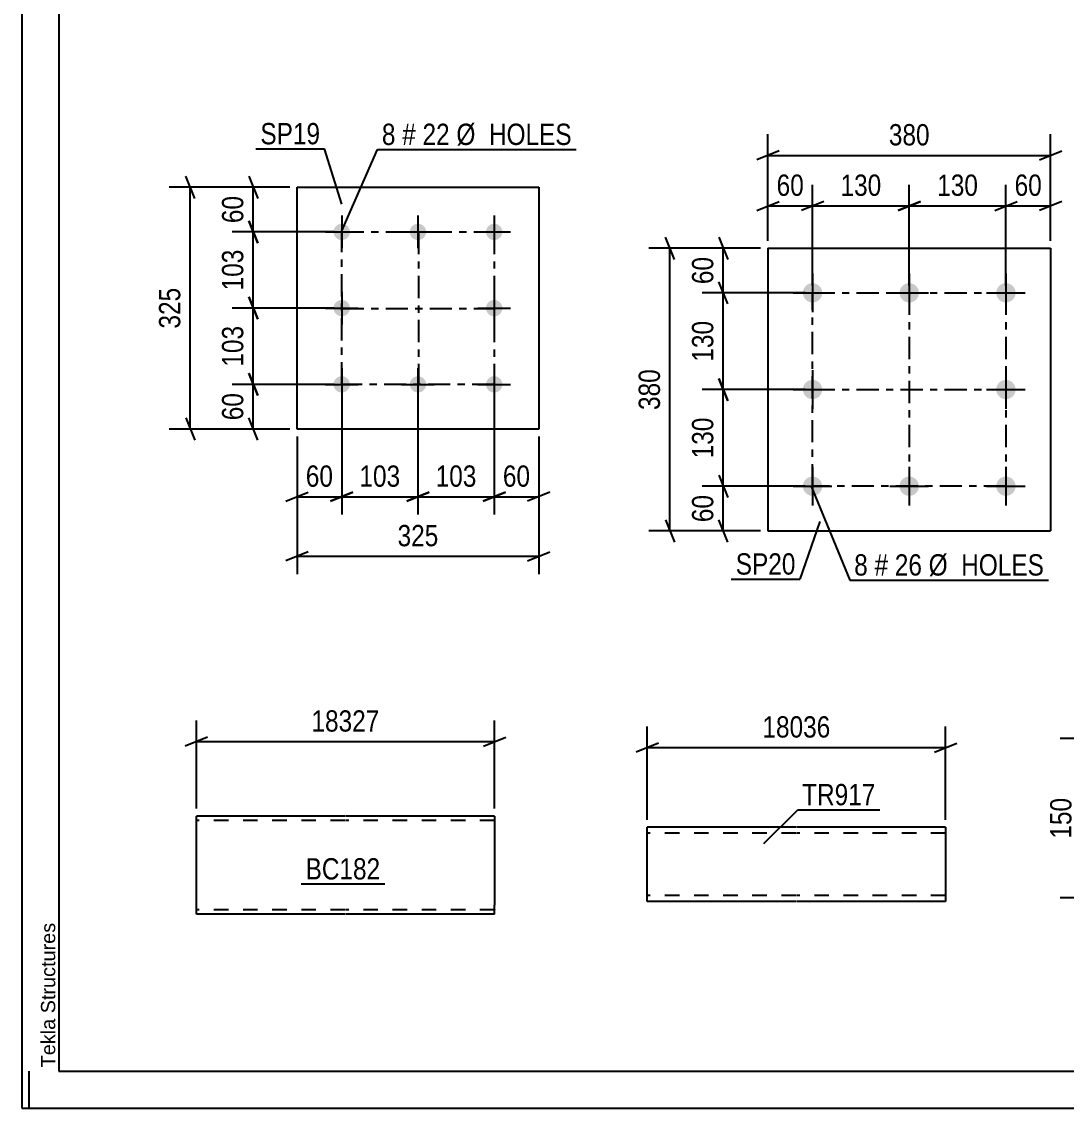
# Model space of a CAD drawing. Header units: millimetres. Extents: x 0 to 841, y 0 to 594.
# Drawn here: x 0 to 140.5, y 0 to 146.1 of the extents above; entities that cross this region are included whole.
import ezdxf

# ---------------------------------------------------------------- set-up
doc = ezdxf.new("R2010")
doc.units = ezdxf.units.MM
doc.linetypes.add('DXK_LINE_DOT2', pattern=[3.9198, 1.9599, -1.9599])
doc.linetypes.add('DXK_LINE_DOT3', pattern=[5.9187, 2.979, -0.9799, 0.9799, -0.9799])
doc.styles.add('Arial', font='ARIAL.TTF', dxfattribs={"height": 0.2})
doc.styles.add('Arial Narrow', font='ARIALN.TTF', dxfattribs={"height": 0.2})

# ---------------------------------------------------------------- blocks, each defined once
blk = doc.blocks.new('Unknown-814735391-1133')
at = {"color": 5, "linetype": 'Continuous'}
for p, q in [((0, 594), (0, 0)), ((5, 589), (5, 5)), ((1, 0), (1, 5)), ((5, 5), (836, 5)), ((0, 0), (841, 0))]:
    blk.add_line(p, q, dxfattribs=at)
at = {"color": 174, "linetype": 'Continuous', "style": 'Arial'}
blk.add_text('Tekla Structures', height=1.9102, rotation=90, dxfattribs=at).set_placement((4.5, 5.5))
blk = doc.blocks.new('Bolt-814735391-2282 - 2220')
at = {"linetype": 'Continuous'}
for points in [[(106.34, 110.93, -1), (106.34, 108.33, -1)], [(119.34, 110.93, -1), (119.34, 108.33, -1)], [(132.34, 110.93, -1), (132.34, 108.33, -1)], [(106.34, 97.93, -1), (106.34, 95.33, -1)], [(132.34, 97.93, -1), (132.34, 95.33, -1)], [(106.34, 84.93, -1), (106.34, 82.33, -1)], [(119.34, 84.93, -1), (119.34, 82.33, -1)], [(132.34, 84.93, -1), (132.34, 82.33, -1)]]:
    blk.add_hatch(color=1, dxfattribs=at).paths.add_polyline_path(points)
at = {"color": 1, "linetype": 'Continuous'}
for p, q in [((106.34, 112.23), (106.34, 107.03)), ((119.34, 112.23), (119.34, 107.03)), ((132.34, 112.23), (132.34, 107.03)), ((103.74, 109.63), (108.94, 109.63)), ((116.74, 109.63), (121.94, 109.63)), ((129.74, 109.63), (134.94, 109.63)), ((106.34, 99.23), (106.34, 94.03)), ((132.34, 99.23), (132.34, 94.03)), ((103.74, 96.63), (108.94, 96.63)), ((129.74, 96.63), (134.94, 96.63)), ((106.34, 86.23), (106.34, 81.03)), ((119.34, 86.23), (119.34, 81.03)), ((132.34, 86.23), (132.34, 81.03)), ((103.74, 83.63), (108.94, 83.63)), ((116.74, 83.63), (121.94, 83.63)), ((129.74, 83.63), (134.94, 83.63))]:
    blk.add_line(p, q, dxfattribs=at)
blk = doc.blocks.new('Part-814735391-2297 - 2220')
at = {"color": 2, "linetype": 'Continuous'}
for p, q in [((100.34, 115.63), (100.34, 77.63)), ((100.34, 115.63), (138.34, 115.63)), ((138.34, 115.63), (138.34, 77.63)), ((100.34, 77.63), (138.34, 77.63))]:
    blk.add_line(p, q, dxfattribs=at)
blk = doc.blocks.new('Bolt-814735391-2518 - 2484')
at = {"linetype": 'Continuous'}
for points in [[(43.03, 118.92, -1), (43.03, 116.72, -1)], [(53.28, 118.92, -1), (53.28, 116.72, -1)], [(63.53, 118.92, -1), (63.53, 116.72, -1)], [(43.03, 108.67, -1), (43.03, 106.47, -1)], [(63.53, 108.67, -1), (63.53, 106.47, -1)], [(43.03, 98.42, -1), (43.03, 96.22, -1)], [(53.28, 98.42, -1), (53.28, 96.22, -1)], [(63.53, 98.42, -1), (63.53, 96.22, -1)]]:
    blk.add_hatch(color=1, dxfattribs=at).paths.add_polyline_path(points)
at = {"color": 1, "linetype": 'Continuous'}
for p, q in [((43.03, 120.02), (43.03, 115.62)), ((53.28, 120.02), (53.28, 115.62)), ((63.53, 120.02), (63.53, 115.62)), ((40.83, 117.82), (45.23, 117.82)), ((51.08, 117.82), (55.48, 117.82)), ((61.33, 117.82), (65.73, 117.82)), ((43.03, 109.77), (43.03, 105.37)), ((63.53, 109.77), (63.53, 105.37)), ((40.83, 107.57), (45.23, 107.57)), ((61.33, 107.57), (65.73, 107.57)), ((43.03, 99.52), (43.03, 95.12)), ((53.28, 99.52), (53.28, 95.12)), ((63.53, 99.52), (63.53, 95.12)), ((40.83, 97.32), (45.23, 97.32)), ((51.08, 97.32), (55.48, 97.32)), ((61.33, 97.32), (65.73, 97.32))]:
    blk.add_line(p, q, dxfattribs=at)
blk = doc.blocks.new('Part-814735391-2523 - 2484')
at = {"color": 2, "linetype": 'Continuous'}
for p, q in [((37.03, 91.32), (37.03, 123.82)), ((37.03, 123.82), (69.53, 123.82)), ((69.53, 123.82), (69.53, 91.32)), ((69.53, 91.32), (37.03, 91.32))]:
    blk.add_line(p, q, dxfattribs=at)
blk = doc.blocks.new('Part-814735391-1988 - 1982')
at = {"color": 2, "linetype": 'Continuous'}
for p, q in [((43.48, 39.29), (23.48, 39.29)), ((23.48, 27.29), (23.48, 39.29)), ((63.58, 39.29), (43.58, 39.29)), ((63.58, 39.29), (63.58, 27.29)), ((23.48, 26.44), (23.48, 27.29)), ((23.48, 26.18), (23.48, 26.44)), ((63.58, 26.09), (63.58, 27.29)), ((23.48, 26.09), (23.48, 26.18)), ((43.48, 26.09), (23.48, 26.09)), ((63.58, 26.09), (43.58, 26.09))]:
    blk.add_line(p, q, dxfattribs=at)
at = {"color": 7, "linetype": 'DXK_LINE_DOT2'}
for p, q in [((43.48, 38.69), (23.48, 38.69)), ((63.58, 38.69), (43.58, 38.69)), ((23.48, 26.74), (23.48, 27.29)), ((23.48, 26.69), (23.48, 26.74)), ((23.48, 26.44), (23.48, 26.74)), ((43.48, 26.69), (23.48, 26.69)), ((63.58, 26.69), (43.58, 26.69)), ((63.58, 26.69), (63.58, 27.06)), ((63.58, 26.74), (63.58, 26.69))]:
    blk.add_line(p, q, dxfattribs=at)
blk = doc.blocks.new('Part-814735391-6387 - 6380')
at = {"color": 2, "linetype": 'Continuous'}
for p, q in [((104.12, 37.79), (84.12, 37.79)), ((84.12, 29.39), (84.12, 37.79)), ((124.22, 37.79), (104.22, 37.79)), ((124.22, 37.79), (124.22, 27.79)), ((84.12, 27.79), (84.12, 29.39)), ((104.12, 27.79), (84.12, 27.79)), ((124.22, 27.79), (104.22, 27.79))]:
    blk.add_line(p, q, dxfattribs=at)
at = {"color": 7, "linetype": 'DXK_LINE_DOT2'}
for p, q in [((104.12, 36.99), (84.12, 36.99)), ((124.22, 36.99), (104.22, 36.99)), ((84.12, 27.91), (84.12, 29.39)), ((84.12, 28.59), (84.12, 28.65)), ((104.12, 28.59), (84.12, 28.59)), ((124.22, 28.59), (104.22, 28.59)), ((124.22, 28.59), (124.22, 28.65))]:
    blk.add_line(p, q, dxfattribs=at)
blk = doc.blocks.new('Rectangle-814735391-2384 - 2220')
at = {"color": 1, "linetype": 'DXK_LINE_DOT3'}
blk.add_lwpolyline([(106.34, 109.63), (132.34, 109.63), (132.34, 83.63), (106.34, 83.63), (106.34, 109.63)], close=True, dxfattribs=at)
blk = doc.blocks.new('Rectangle-814735391-2610 - 2484')
at = {"color": 1, "linetype": 'DXK_LINE_DOT3'}
blk.add_lwpolyline([(43.03, 117.82), (63.53, 117.82), (63.53, 97.32), (43.03, 97.32), (43.03, 117.82)], close=True, dxfattribs=at)
blk = doc.blocks.new('Line-814735391-2370 - 2220')
at = {"color": 1, "linetype": 'DXK_LINE_DOT3'}
blk.add_line((119.34, 109.63), (119.34, 83.63), dxfattribs=at)
blk = doc.blocks.new('Line-814735391-2596 - 2484')
at = {"color": 1, "linetype": 'DXK_LINE_DOT3'}
blk.add_line((53.33, 117.82), (53.33, 97.32), dxfattribs=at)
blk = doc.blocks.new('Line-814735391-2377 - 2220')
at = {"color": 1, "linetype": 'DXK_LINE_DOT3'}
blk.add_line((106.34, 96.63), (132.34, 96.63), dxfattribs=at)
blk = doc.blocks.new('Line-814735391-2603 - 2484')
at = {"color": 1, "linetype": 'DXK_LINE_DOT3'}
blk.add_line((43.03, 107.52), (63.53, 107.52), dxfattribs=at)
blk = doc.blocks.new('StraightDimension-814735391-2350 - 2220')
at = {"color": 7, "linetype": 'Continuous'}
for p, q in [((93.74, 85.13), (94.94, 82.13)), ((105.34, 83.63), (91.49, 83.63)), ((94.34, 77.63), (94.34, 83.63)), ((94.94, 76.13), (93.74, 79.13)), ((99.34, 77.63), (91.49, 77.63))]:
    blk.add_line(p, q, dxfattribs=at)
at = {"color": 0}
blk.add_wipeout([(93.59, 83.05), (89.39, 83.05), (89.39, 78.2), (93.59, 78.2)], dxfattribs=at)
at = {"color": 3, "style": 'Arial Narrow'}
blk.add_text('60', height=2.863, rotation=90.0002, dxfattribs=at).set_placement((92.99, 78.8))
blk = doc.blocks.new('StraightDimension-814735391-2299 - 2220')
at = {"color": 7, "linetype": 'Continuous'}
for p, q in [((100.34, 116.63), (100.34, 130.95)), ((138.34, 116.63), (138.34, 130.95)), ((101.84, 128.7), (98.84, 127.5)), ((136.84, 127.5), (139.84, 128.7)), ((100.34, 128.1), (138.34, 128.1))]:
    blk.add_line(p, q, dxfattribs=at)
at = {"color": 0}
blk.add_wipeout([(122.68, 128.85), (122.68, 133.05), (116, 133.05), (116, 128.85)], dxfattribs=at)
at = {"color": 3, "style": 'Arial Narrow'}
blk.add_text('380', height=2.863, dxfattribs=at).set_placement((116.6, 129.45))
blk = doc.blocks.new('StraightDimension-814735391-2314 - 2220')
at = {"color": 7, "linetype": 'Continuous'}
for p, q in [((100.34, 116.63), (100.34, 124.17)), ((106.34, 110.63), (106.34, 124.17)), ((98.84, 120.72), (101.84, 121.92)), ((100.34, 121.32), (106.34, 121.32)), ((107.84, 121.92), (104.84, 120.72))]:
    blk.add_line(p, q, dxfattribs=at)
at = {"color": 0}
blk.add_wipeout([(105.77, 122.07), (105.77, 126.27), (100.91, 126.27), (100.91, 122.07)], dxfattribs=at)
at = {"color": 3, "style": 'Arial Narrow'}
blk.add_text('60', height=2.863, dxfattribs=at).set_placement((101.51, 122.67))
blk = doc.blocks.new('StraightDimension-814735391-2324 - 2220')
at = {"color": 7, "linetype": 'Continuous'}
for p, q in [((132.34, 110.63), (132.34, 124.17)), ((138.34, 116.63), (138.34, 124.17)), ((130.84, 120.72), (133.84, 121.92)), ((132.34, 121.32), (138.34, 121.32)), ((139.84, 121.92), (136.84, 120.72))]:
    blk.add_line(p, q, dxfattribs=at)
at = {"color": 0}
blk.add_wipeout([(137.77, 122.07), (137.77, 126.27), (132.91, 126.27), (132.91, 122.07)], dxfattribs=at)
at = {"color": 3, "style": 'Arial Narrow'}
blk.add_text('60', height=2.863, dxfattribs=at).set_placement((133.51, 122.67))
blk = doc.blocks.new('StraightDimension-814735391-2335 - 2220')
at = {"color": 7, "linetype": 'Continuous'}
for p, q in [((87.77, 114.13), (86.57, 117.13)), ((99.34, 115.63), (84.32, 115.63)), ((87.17, 77.63), (87.17, 115.63)), ((86.57, 79.13), (87.77, 76.13)), ((99.34, 77.63), (84.32, 77.63))]:
    blk.add_line(p, q, dxfattribs=at)
at = {"color": 0}
blk.add_wipeout([(86.42, 99.97), (82.22, 99.97), (82.22, 93.28), (86.42, 93.28)], dxfattribs=at)
at = {"color": 3, "style": 'Arial Narrow'}
blk.add_text('380', height=2.863, rotation=90.0002, dxfattribs=at).set_placement((85.82, 93.88))
blk = doc.blocks.new('StraightDimension-814735391-2360 - 2220')
at = {"color": 7, "linetype": 'Continuous'}
for p, q in [((93.74, 117.13), (94.94, 114.13)), ((99.34, 115.63), (91.49, 115.63)), ((94.34, 109.63), (94.34, 115.63)), ((94.94, 108.13), (93.74, 111.13)), ((105.34, 109.63), (91.49, 109.63))]:
    blk.add_line(p, q, dxfattribs=at)
at = {"color": 0}
blk.add_wipeout([(93.59, 115.05), (89.39, 115.05), (89.39, 110.2), (93.59, 110.2)], dxfattribs=at)
at = {"color": 3, "style": 'Arial Narrow'}
blk.add_text('60', height=2.863, rotation=90.0002, dxfattribs=at).set_placement((92.99, 110.8))
blk = doc.blocks.new('StraightDimension-814735391-11250 - 2220')
at = {"color": 7, "linetype": 'Continuous'}
for p, q in [((106.34, 110.63), (106.34, 124.17)), ((119.34, 110.63), (119.34, 124.17)), ((107.84, 121.92), (104.84, 120.72)), ((106.34, 121.32), (119.34, 121.32)), ((117.84, 120.72), (120.84, 121.92))]:
    blk.add_line(p, q, dxfattribs=at)
at = {"color": 0}
blk.add_wipeout([(116.18, 122.07), (116.18, 126.27), (109.5, 126.27), (109.5, 122.07)], dxfattribs=at)
at = {"color": 3, "style": 'Arial Narrow'}
blk.add_text('130', height=2.863, dxfattribs=at).set_placement((110.1, 122.67))
blk = doc.blocks.new('StraightDimension-814735391-11252 - 2220')
at = {"color": 7, "linetype": 'Continuous'}
for p, q in [((119.34, 110.63), (119.34, 124.17)), ((132.34, 110.63), (132.34, 124.17)), ((120.84, 121.92), (117.84, 120.72)), ((119.34, 121.32), (132.34, 121.32)), ((130.84, 120.72), (133.84, 121.92))]:
    blk.add_line(p, q, dxfattribs=at)
at = {"color": 0}
blk.add_wipeout([(129.18, 122.07), (129.18, 126.27), (122.5, 126.27), (122.5, 122.07)], dxfattribs=at)
at = {"color": 3, "style": 'Arial Narrow'}
blk.add_text('130', height=2.863, dxfattribs=at).set_placement((123.1, 122.67))
blk = doc.blocks.new('StraightDimension-814735391-11272 - 2220')
at = {"color": 7, "linetype": 'Continuous'}
for p, q in [((94.94, 95.13), (93.74, 98.13)), ((105.34, 96.63), (91.49, 96.63)), ((94.34, 83.63), (94.34, 96.63)), ((93.74, 85.13), (94.94, 82.13)), ((105.34, 83.63), (91.49, 83.63))]:
    blk.add_line(p, q, dxfattribs=at)
at = {"color": 0}
blk.add_wipeout([(93.59, 93.47), (89.39, 93.47), (89.39, 86.78), (93.59, 86.78)], dxfattribs=at)
at = {"color": 3, "style": 'Arial Narrow'}
blk.add_text('130', height=2.863, rotation=90.0002, dxfattribs=at).set_placement((92.99, 87.38))
blk = doc.blocks.new('StraightDimension-814735391-11274 - 2220')
at = {"color": 7, "linetype": 'Continuous'}
for p, q in [((94.94, 108.13), (93.74, 111.13)), ((105.34, 109.63), (91.49, 109.63)), ((94.34, 96.63), (94.34, 109.63)), ((93.74, 98.13), (94.94, 95.13)), ((105.34, 96.63), (91.49, 96.63))]:
    blk.add_line(p, q, dxfattribs=at)
at = {"color": 0}
blk.add_wipeout([(93.59, 106.47), (89.39, 106.47), (89.39, 99.78), (93.59, 99.78)], dxfattribs=at)
at = {"color": 3, "style": 'Arial Narrow'}
blk.add_text('130', height=2.863, rotation=90.0002, dxfattribs=at).set_placement((92.99, 100.38))
blk = doc.blocks.new('StraightDimension-814735391-2416 - 2399')
at = {"color": 7, "linetype": 'Continuous'}
for p, q in [((143.1, 48.21), (141.9, 51.21)), ((149.05, 49.71), (139.65, 49.71)), ((142.5, 28.28), (142.5, 49.71)), ((141.9, 29.78), (143.1, 26.78)), ((149.05, 28.28), (139.65, 28.28))]:
    blk.add_line(p, q, dxfattribs=at)
at = {"color": 0}
blk.add_wipeout([(141.75, 42.34), (137.55, 42.34), (137.55, 35.65), (141.75, 35.65)], dxfattribs=at)
at = {"color": 3, "style": 'Arial Narrow'}
blk.add_text('150', height=2.863, rotation=90.0002, dxfattribs=at).set_placement((141.15, 36.25))
blk = doc.blocks.new('StraightDimension-814735391-2572 - 2484')
at = {"color": 7, "linetype": 'Continuous'}
for p, q in [((30.54, 125.32), (31.74, 122.32)), ((36.03, 123.82), (28.29, 123.82)), ((31.14, 117.82), (31.14, 123.82)), ((31.74, 116.32), (30.54, 119.32)), ((42.03, 117.82), (28.29, 117.82))]:
    blk.add_line(p, q, dxfattribs=at)
at = {"color": 0}
blk.add_wipeout([(30.39, 123.25), (26.19, 123.25), (26.19, 118.4), (30.39, 118.4)], dxfattribs=at)
at = {"color": 3, "style": 'Arial Narrow'}
blk.add_text('60', height=2.863, rotation=90.0002, dxfattribs=at).set_placement((29.79, 119))
blk = doc.blocks.new('StraightDimension-814735391-2525 - 2484')
at = {"color": 7, "linetype": 'Continuous'}
for p, q in [((23.27, 122.32), (22.07, 125.32)), ((36.03, 123.82), (19.82, 123.82)), ((22.67, 91.32), (22.67, 123.82)), ((22.07, 92.82), (23.27, 89.82)), ((36.03, 91.32), (19.82, 91.32))]:
    blk.add_line(p, q, dxfattribs=at)
at = {"color": 0}
blk.add_wipeout([(21.92, 110.92), (17.72, 110.92), (17.72, 104.23), (21.92, 104.23)], dxfattribs=at)
at = {"color": 3, "style": 'Arial Narrow'}
blk.add_text('325', height=2.863, rotation=90.0002, dxfattribs=at).set_placement((21.32, 104.83))
blk = doc.blocks.new('StraightDimension-814735391-2536 - 2484')
at = {"color": 7, "linetype": 'Continuous'}
for p, q in [((63.53, 96.32), (63.53, 79.81)), ((69.53, 90.32), (69.53, 79.81)), ((62.03, 81.61), (65.03, 82.81)), ((63.53, 82.21), (69.53, 82.21)), ((71.03, 82.81), (68.03, 81.61))]:
    blk.add_line(p, q, dxfattribs=at)
at = {"color": 0}
blk.add_wipeout([(68.96, 82.96), (68.96, 87.16), (64.1, 87.16), (64.1, 82.96)], dxfattribs=at)
at = {"color": 3, "style": 'Arial Narrow'}
blk.add_text('60', height=2.863, dxfattribs=at).set_placement((64.7, 83.56))
blk = doc.blocks.new('StraightDimension-814735391-2546 - 2484')
at = {"color": 7, "linetype": 'Continuous'}
for p, q in [((43.03, 96.32), (43.03, 79.81)), ((37.03, 90.32), (37.03, 79.81)), ((35.53, 81.61), (38.53, 82.81)), ((37.03, 82.21), (43.03, 82.21)), ((44.53, 82.81), (41.53, 81.61))]:
    blk.add_line(p, q, dxfattribs=at)
at = {"color": 0}
blk.add_wipeout([(42.46, 82.96), (42.46, 87.16), (37.6, 87.16), (37.6, 82.96)], dxfattribs=at)
at = {"color": 3, "style": 'Arial Narrow'}
blk.add_text('60', height=2.863, dxfattribs=at).set_placement((38.2, 83.56))
blk = doc.blocks.new('StraightDimension-814735391-2561 - 2484')
at = {"color": 7, "linetype": 'Continuous'}
for p, q in [((37.03, 90.32), (37.03, 71.81)), ((69.53, 90.32), (69.53, 71.81)), ((38.53, 74.81), (35.53, 73.61)), ((68.03, 73.61), (71.03, 74.81)), ((37.03, 74.21), (69.53, 74.21))]:
    blk.add_line(p, q, dxfattribs=at)
at = {"color": 0}
blk.add_wipeout([(56.62, 74.96), (56.62, 79.16), (49.94, 79.16), (49.94, 74.96)], dxfattribs=at)
at = {"color": 3, "style": 'Arial Narrow'}
blk.add_text('325', height=2.863, dxfattribs=at).set_placement((50.54, 75.56))
blk = doc.blocks.new('StraightDimension-814735391-2582 - 2484')
at = {"color": 7, "linetype": 'Continuous'}
for p, q in [((30.54, 98.82), (31.74, 95.82)), ((42.03, 97.32), (28.29, 97.32)), ((31.14, 91.32), (31.14, 97.32)), ((31.74, 89.82), (30.54, 92.82)), ((36.03, 91.32), (28.29, 91.32))]:
    blk.add_line(p, q, dxfattribs=at)
at = {"color": 0}
blk.add_wipeout([(30.39, 96.75), (26.19, 96.75), (26.19, 91.9), (30.39, 91.9)], dxfattribs=at)
at = {"color": 3, "style": 'Arial Narrow'}
blk.add_text('60', height=2.863, rotation=90.0002, dxfattribs=at).set_placement((29.79, 92.5))
blk = doc.blocks.new('StraightDimension-814735391-11701 - 2484')
at = {"color": 7, "linetype": 'Continuous'}
for p, q in [((43.03, 96.32), (43.03, 79.81)), ((53.28, 96.32), (53.28, 79.81)), ((41.53, 81.61), (44.53, 82.81)), ((43.03, 82.21), (53.28, 82.21)), ((54.78, 82.81), (51.78, 81.61))]:
    blk.add_line(p, q, dxfattribs=at)
at = {"color": 0}
blk.add_wipeout([(51.5, 82.96), (51.5, 87.16), (44.81, 87.16), (44.81, 82.96)], dxfattribs=at)
at = {"color": 3, "style": 'Arial Narrow'}
blk.add_text('103', height=2.863, dxfattribs=at).set_placement((45.41, 83.56))
blk = doc.blocks.new('StraightDimension-814735391-11703 - 2484')
at = {"color": 7, "linetype": 'Continuous'}
for p, q in [((53.28, 96.32), (53.28, 79.81)), ((63.53, 96.32), (63.53, 79.81)), ((51.78, 81.61), (54.78, 82.81)), ((53.28, 82.21), (63.53, 82.21)), ((65.03, 82.81), (62.03, 81.61))]:
    blk.add_line(p, q, dxfattribs=at)
at = {"color": 0}
blk.add_wipeout([(61.75, 82.96), (61.75, 87.16), (55.06, 87.16), (55.06, 82.96)], dxfattribs=at)
at = {"color": 3, "style": 'Arial Narrow'}
blk.add_text('103', height=2.863, dxfattribs=at).set_placement((55.66, 83.56))
blk = doc.blocks.new('StraightDimension-814735391-11723 - 2484')
at = {"color": 7, "linetype": 'Continuous'}
for p, q in [((30.54, 109.07), (31.74, 106.07)), ((42.03, 107.57), (28.29, 107.57)), ((31.14, 97.32), (31.14, 107.57)), ((31.74, 95.82), (30.54, 98.82)), ((42.03, 97.32), (28.29, 97.32))]:
    blk.add_line(p, q, dxfattribs=at)
at = {"color": 0}
blk.add_wipeout([(30.39, 105.79), (26.19, 105.79), (26.19, 99.11), (30.39, 99.11)], dxfattribs=at)
at = {"color": 3, "style": 'Arial Narrow'}
blk.add_text('103', height=2.863, rotation=90.0002, dxfattribs=at).set_placement((29.79, 99.71))
blk = doc.blocks.new('StraightDimension-814735391-11725 - 2484')
at = {"color": 7, "linetype": 'Continuous'}
for p, q in [((30.54, 119.32), (31.74, 116.32)), ((42.03, 117.82), (28.29, 117.82)), ((31.14, 107.57), (31.14, 117.82)), ((31.74, 106.07), (30.54, 109.07)), ((42.03, 107.57), (28.29, 107.57))]:
    blk.add_line(p, q, dxfattribs=at)
at = {"color": 0}
blk.add_wipeout([(30.39, 116.04), (26.19, 116.04), (26.19, 109.36), (30.39, 109.36)], dxfattribs=at)
at = {"color": 3, "style": 'Arial Narrow'}
blk.add_text('103', height=2.863, rotation=90.0002, dxfattribs=at).set_placement((29.79, 109.96))
blk = doc.blocks.new('StraightDimension-814735391-2066 - 1982')
at = {"color": 7, "linetype": 'Continuous'}
for p, q in [((23.48, 40.29), (23.48, 52.14)), ((63.58, 40.29), (63.58, 52.14)), ((24.98, 49.89), (21.98, 48.69)), ((62.08, 48.69), (65.08, 49.89)), ((23.48, 49.29), (63.58, 49.29))]:
    blk.add_line(p, q, dxfattribs=at)
at = {"color": 0}
blk.add_wipeout([(48.7, 50.04), (48.7, 54.24), (38.36, 54.24), (38.36, 50.04)], dxfattribs=at)
at = {"color": 3, "style": 'Arial Narrow'}
blk.add_text('18327', height=2.863, dxfattribs=at).set_placement((38.96, 50.64))
blk = doc.blocks.new('StraightDimension-814735391-6391 - 6380')
at = {"color": 7, "linetype": 'Continuous'}
for p, q in [((84.12, 38.79), (84.12, 51.34)), ((124.22, 38.79), (124.22, 51.34)), ((85.62, 49.09), (82.62, 47.89)), ((84.12, 48.49), (124.22, 48.49)), ((122.72, 47.89), (125.72, 49.09))]:
    blk.add_line(p, q, dxfattribs=at)
at = {"color": 0}
blk.add_wipeout([(109.34, 49.24), (109.34, 53.44), (99, 53.44), (99, 49.24)], dxfattribs=at)
at = {"color": 3, "style": 'Arial Narrow'}
blk.add_text('18036', height=2.863, dxfattribs=at).set_placement((99.6, 49.84))
blk = doc.blocks.new('Mark-814735391-2278 - 2220')
at = {"color": 0}
for points in [[(113.77, 71.62), (113.77, 74.62), (111.94, 74.62), (111.94, 71.62)], [(116.5, 71.62), (116.5, 74.62), (114.67, 74.62), (114.67, 71.62)], [(121.05, 71.62), (121.05, 74.62), (117.4, 74.62), (117.4, 71.62)], [(137.48, 71.62), (137.48, 74.62), (121.95, 74.62), (121.95, 71.62)]]:
    blk.add_wipeout(points, dxfattribs=at)
for points in [[(113.77, 71.62), (113.77, 74.62), (111.94, 74.62), (111.94, 71.62)], [(116.5, 71.62), (116.5, 74.62), (114.67, 74.62), (114.67, 71.62)], [(121.05, 71.62), (121.05, 74.62), (117.4, 74.62), (117.4, 71.62)], [(137.48, 71.62), (137.48, 74.62), (121.95, 74.62), (121.95, 71.62)]]:
    blk.add_wipeout(points, dxfattribs=at)
at = {"color": 7, "linetype": 'Continuous'}
for p, q in [((106.11, 83.73), (111.34, 71.02)), ((111.34, 71.02), (138.08, 71.02))]:
    blk.add_line(p, q, dxfattribs=at)
at = {"color": 3, "style": 'Arial Narrow'}
for s, height, p in [('8', 2.86, (111.94, 71.62)), ('26', 2.863, (117.4, 71.62)), ('Ø  HOLES', 2.863, (121.95, 71.62)), ('#', 2.86, (114.67, 71.62))]:
    blk.add_text(s, height=height, dxfattribs=at).set_placement(p)
blk = doc.blocks.new('Mark-814735391-2293 - 2220')
at = {"color": 0}
blk.add_wipeout([(104.05, 71.75), (104.05, 74.75), (96.01, 74.75), (96.01, 71.75)], dxfattribs=at)
blk.add_wipeout([(104.05, 71.75), (104.05, 74.75), (96.01, 74.75), (96.01, 71.75)], dxfattribs=at)
at = {"color": 30, "linetype": 'Continuous'}
for p in [(107.32, 78.89), (95.41, 71.15)]:
    blk.add_line(p, (104.65, 71.15), dxfattribs=at)
at = {"color": 3, "style": 'Arial Narrow'}
blk.add_text('SP20', height=2.863, dxfattribs=at).set_placement((96.01, 71.75))
blk = doc.blocks.new('Mark-814735391-2519 - 2484')
at = {"color": 0}
blk.add_wipeout([(40.13, 129.6), (40.13, 132.6), (32.09, 132.6), (32.09, 129.6)], dxfattribs=at)
blk.add_wipeout([(40.13, 129.6), (40.13, 132.6), (32.09, 132.6), (32.09, 129.6)], dxfattribs=at)
at = {"color": 30, "linetype": 'Continuous'}
for p in [(31.49, 129), (43.03, 121.57)]:
    blk.add_line(p, (40.73, 129), dxfattribs=at)
at = {"color": 3, "style": 'Arial Narrow'}
blk.add_text('SP19', height=2.863, dxfattribs=at).set_placement((32.09, 129.6))
blk = doc.blocks.new('Mark-814735391-2514 - 2484')
at = {"color": 0}
for points in [[(50.26, 129.51), (50.26, 132.51), (48.43, 132.51), (48.43, 129.51)], [(52.99, 129.51), (52.99, 132.51), (51.16, 132.51), (51.16, 129.51)], [(57.55, 129.51), (57.55, 132.51), (53.89, 132.51), (53.89, 129.51)], [(73.97, 129.51), (73.97, 132.51), (58.45, 132.51), (58.45, 129.51)]]:
    blk.add_wipeout(points, dxfattribs=at)
for points in [[(50.26, 129.51), (50.26, 132.51), (48.43, 132.51), (48.43, 129.51)], [(52.99, 129.51), (52.99, 132.51), (51.16, 132.51), (51.16, 129.51)], [(57.55, 129.51), (57.55, 132.51), (53.89, 132.51), (53.89, 129.51)], [(73.97, 129.51), (73.97, 132.51), (58.45, 132.51), (58.45, 129.51)]]:
    blk.add_wipeout(points, dxfattribs=at)
at = {"color": 7, "linetype": 'Continuous'}
for p, q in [((42.93, 117.63), (47.83, 128.91)), ((47.83, 128.91), (74.57, 128.91))]:
    blk.add_line(p, q, dxfattribs=at)
at = {"color": 3, "style": 'Arial Narrow'}
for s, height, p in [('8', 2.86, (48.43, 129.51)), ('#', 2.86, (51.16, 129.51)), ('22', 2.863, (53.89, 129.51)), ('Ø  HOLES', 2.863, (58.45, 129.51))]:
    blk.add_text(s, height=height, dxfattribs=at).set_placement(p)
blk = doc.blocks.new('Mark-814735391-1986 - 1982')
at = {"color": 0}
blk.add_wipeout([(48.22, 30.76), (48.22, 33.76), (38.17, 33.76), (38.17, 30.76)], dxfattribs=at)
blk.add_wipeout([(48.22, 30.76), (48.22, 33.76), (38.17, 33.76), (38.17, 30.76)], dxfattribs=at)
at = {"color": 30, "linetype": 'Continuous'}
blk.add_line((37.57, 30.16), (48.82, 30.16), dxfattribs=at)
at = {"color": 3, "style": 'Arial Narrow'}
blk.add_text('BC182', height=2.863, dxfattribs=at).set_placement((38.17, 30.76))
blk = doc.blocks.new('Mark-814735391-6383 - 6380')
at = {"color": 0}
blk.add_wipeout([(114.8, 40.74), (114.8, 43.74), (104.94, 43.74), (104.94, 40.74)], dxfattribs=at)
blk.add_wipeout([(114.8, 40.74), (114.8, 43.74), (104.94, 43.74), (104.94, 40.74)], dxfattribs=at)
at = {"color": 30, "linetype": 'Continuous'}
for p, q in [((99.8, 35.59), (104.34, 40.14)), ((104.34, 40.14), (115.4, 40.14))]:
    blk.add_line(p, q, dxfattribs=at)
at = {"color": 3, "style": 'Arial Narrow'}
blk.add_text('TR917', height=2.863, dxfattribs=at).set_placement((104.94, 40.74))

msp = doc.modelspace()

# ---------------------------------------------------------------- block references
for name in ['Unknown-814735391-1133', 'Part-814735391-2523 - 2484', 'Bolt-814735391-2518 - 2484', 'Rectangle-814735391-2610 - 2484', 'Line-814735391-2596 - 2484', 'Part-814735391-2297 - 2220', 'Bolt-814735391-2282 - 2220', 'Rectangle-814735391-2384 - 2220', 'Line-814735391-2370 - 2220', 'Line-814735391-2603 - 2484', 'Line-814735391-2377 - 2220', 'Part-814735391-1988 - 1982', 'Part-814735391-6387 - 6380']:
    msp.add_blockref(name, (0, 0))

# ---------------------------------------------------------------- next in the draw order: block references
for name in ['StraightDimension-814735391-2299 - 2220', 'StraightDimension-814735391-2572 - 2484', 'StraightDimension-814735391-2536 - 2484', 'StraightDimension-814735391-2350 - 2220', 'Mark-814735391-2278 - 2220', 'StraightDimension-814735391-2066 - 1982', 'StraightDimension-814735391-6391 - 6380', 'StraightDimension-814735391-2416 - 2399', 'Mark-814735391-1986 - 1982']:
    msp.add_blockref(name, (0, 0))

# ---------------------------------------------------------------- next in the draw order: block references
for name in ['StraightDimension-814735391-2314 - 2220', 'StraightDimension-814735391-2324 - 2220', 'StraightDimension-814735391-2525 - 2484', 'Mark-814735391-6383 - 6380']:
    msp.add_blockref(name, (0, 0))

# ---------------------------------------------------------------- next in the draw order: block references
for name in ['Mark-814735391-2519 - 2484', 'StraightDimension-814735391-2335 - 2220', 'StraightDimension-814735391-2546 - 2484']:
    msp.add_blockref(name, (0, 0))

# ---------------------------------------------------------------- next in the draw order: block references
for name in ['Mark-814735391-2514 - 2484', 'StraightDimension-814735391-2360 - 2220', 'StraightDimension-814735391-11272 - 2220', 'StraightDimension-814735391-2561 - 2484', 'Mark-814735391-2293 - 2220']:
    msp.add_blockref(name, (0, 0))

# ---------------------------------------------------------------- next in the draw order: block references
for name in ['StraightDimension-814735391-11250 - 2220', 'StraightDimension-814735391-2582 - 2484']:
    msp.add_blockref(name, (0, 0))

# ---------------------------------------------------------------- next in the draw order: block references
for name in ['StraightDimension-814735391-11252 - 2220', 'StraightDimension-814735391-11274 - 2220', 'StraightDimension-814735391-11701 - 2484']:
    msp.add_blockref(name, (0, 0))

# ---------------------------------------------------------------- next in the draw order: block references
for name in ['StraightDimension-814735391-11723 - 2484', 'StraightDimension-814735391-11703 - 2484']:
    msp.add_blockref(name, (0, 0))

# ---------------------------------------------------------------- next in the draw order: block references
msp.add_blockref('StraightDimension-814735391-11725 - 2484', (0, 0))

doc.saveas('drawing.dxf')
